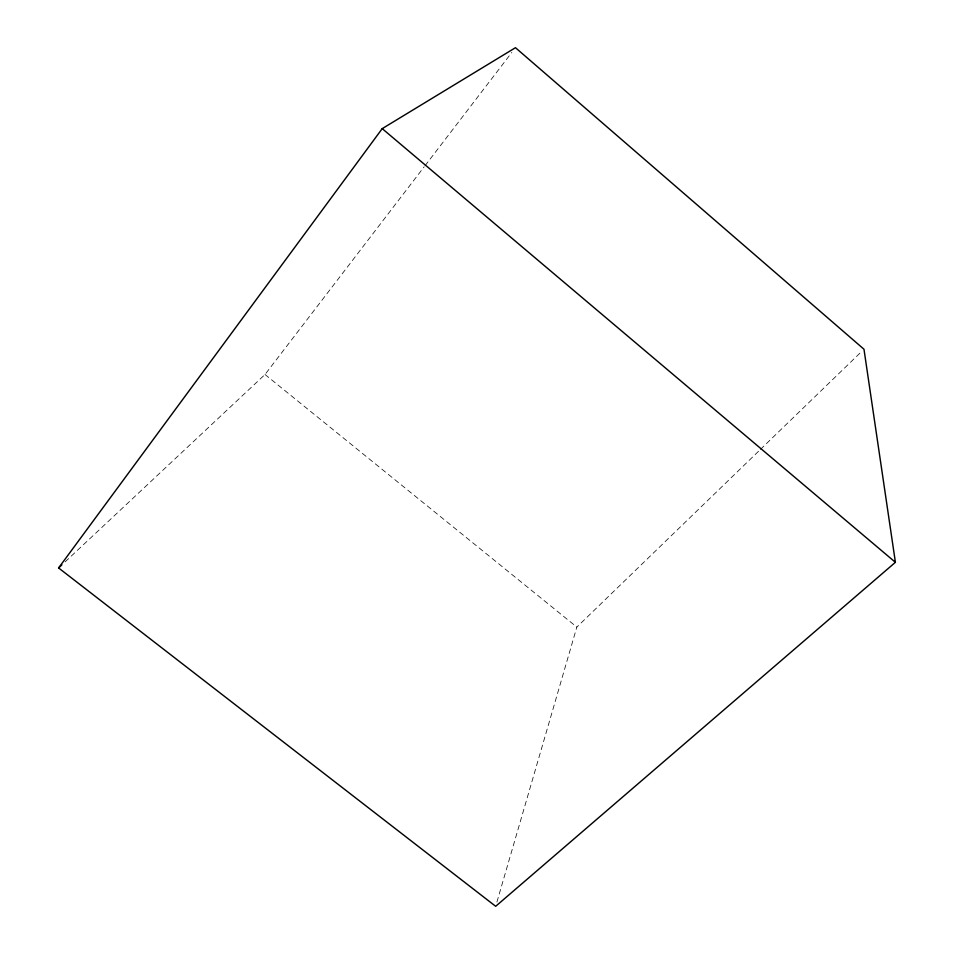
<?xml version="1.0" encoding="UTF-8"?>
<svg xmlns="http://www.w3.org/2000/svg" width="954" height="954" viewBox="0 0 954 954"><rect width="100%" height="100%" fill="white"/><g stroke="black" fill="none" stroke-linecap="round" stroke-linejoin="round"><path stroke-width="0.72" stroke-dasharray="4.77 3.58" d="M496.915 902.031L576.836 627.088L759.372 450.467M65.122 561.846L265.009 374.505L424.148 166.855M425.055 165.686L511.857 52.422M760.433 449.429L861.844 351.31M265.009 374.505L576.836 627.088"/><path stroke-width="1.43" d="M58.599 567.952L382.22 128.635L515.47 47.7L863.978 349.236L895.401 562.3L495.675 906.3L58.599 567.952L61.867 564.899M382.22 128.635L895.401 562.3"/></g></svg>
